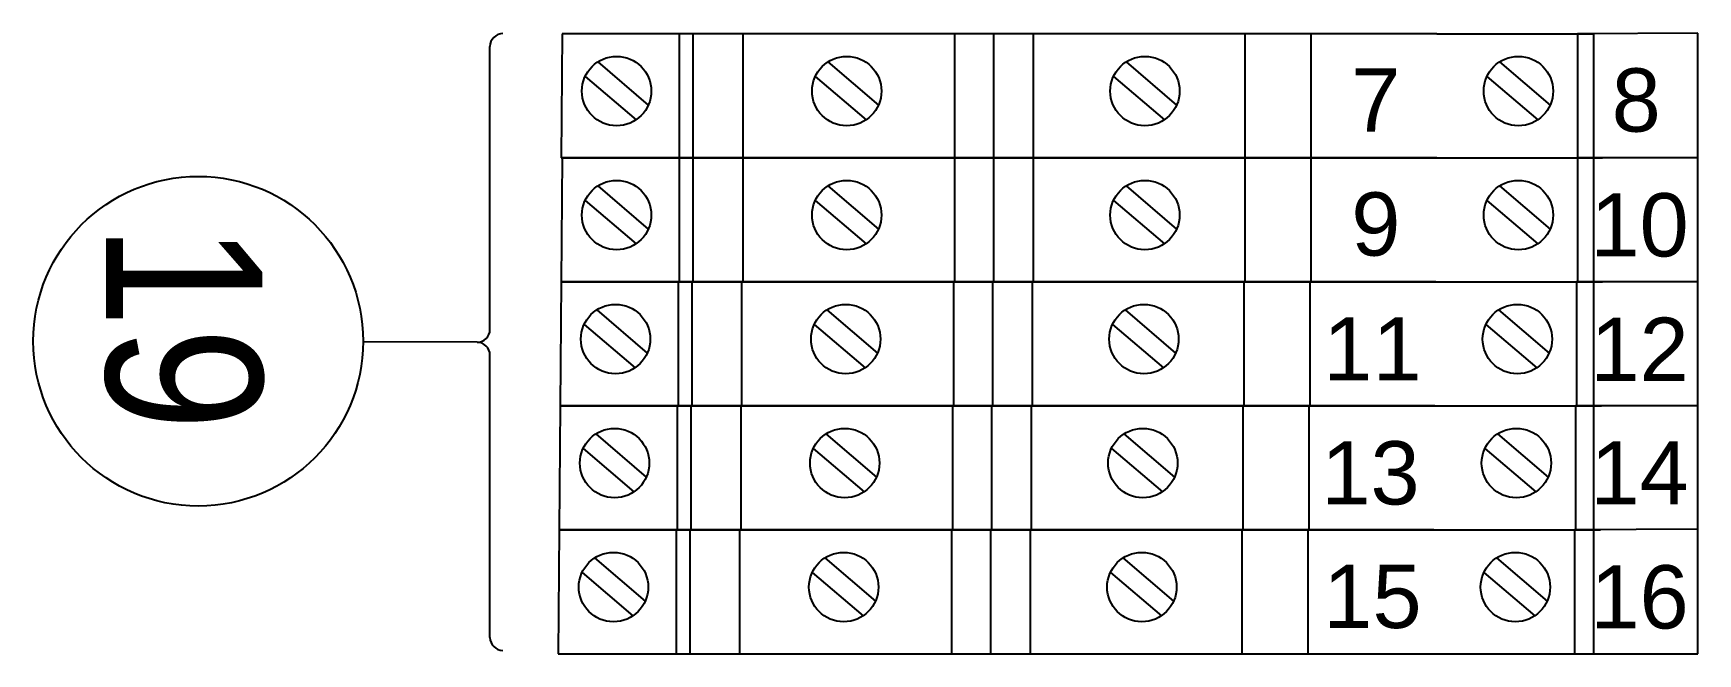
# Model space of a CAD drawing. Header units: inches. Extents: x -38 to 199, y -310 to 64.
# Drawn here: x 76.94 to 80.133, y -59.005 to -57.814 of the extents above; entities that cross this region are included whole.
import ezdxf
from ezdxf.enums import TextEntityAlignment as Align

# ---------------------------------------------------------------- set-up
doc = ezdxf.new("R2010")
doc.units = ezdxf.units.IN
doc.header["$MEASUREMENT"] = 0
doc.layers.add('FREE-TEXT', color=2, linetype='Continuous')
doc.layers.add('PLC', color=7, linetype='Continuous')
doc.styles.get("Standard").update_dxf_attribs({"font": 'arial.ttf'})

# ---------------------------------------------------------------- blocks, each defined once
blk = doc.blocks.new('19')
at = {"layer": 'FREE-TEXT'}
blk.add_circle((87.0805, 3.9666), 0.3164, dxfattribs=at)
at = {"layer": 'FREE-TEXT', "width": 0.85}
blk.add_text('19', height=0.3, dxfattribs=at).set_placement((87.0538, 3.9399), align=Align.MIDDLE)
blk = doc.blocks.new('19Group')
for p, q in [((87.0579, 4.5265), (86.5148, 4.5265)), ((87.6492, 4.5265), (87.1073, 4.5265)), ((87.0826, 4.5018), (87.0818, 4.283))]:
    blk.add_line(p, q)
for centre, start, end in [((86.5148, 4.5512), 180, 270), ((87.6492, 4.5512), 270, 0), ((87.0579, 4.5018), 0, 90), ((87.1073, 4.5018), 90, 180)]:
    blk.add_arc(centre, 0.0247, start, end)
blk = doc.blocks.new('19full')
at = {"layer": 'PLC'}
for p, q in [((128.6408, -10.6834), (128.4019, -10.6834)), ((128.4019, -10.6834), (128.4028, -10.914)), ((128.8788, -10.6834), (128.6399, -10.6834)), ((128.6408, -10.6834), (128.6408, -10.914)), ((129.1168, -10.6834), (128.8779, -10.6834)), ((128.8788, -10.6834), (128.8788, -10.9159)), ((129.3556, -10.6834), (129.1168, -10.6834)), ((129.1168, -10.6834), (129.1168, -10.9179)), ((129.5928, -10.6834), (129.3539, -10.6834)), ((129.3539, -10.6834), (129.3548, -10.9198)), ((129.5928, -10.9198), (129.5928, -10.6834)), ((128.4028, -10.914), (128.4028, -10.8834)), ((128.4028, -10.8834), (129.5928, -10.8834)), ((128.6408, -10.914), (128.6408, -10.8658)), ((128.8788, -10.914), (128.8788, -10.8658)), ((129.1168, -10.9159), (129.1168, -10.8678)), ((129.3548, -10.9179), (129.3548, -10.8697)), ((128.4028, -11.1842), (128.4028, -10.914)), ((128.4028, -10.914), (128.6408, -10.914)), ((128.6408, -11.1842), (128.6408, -10.914)), ((128.6408, -11.1842), (128.6408, -10.914)), ((128.6408, -10.914), (128.8788, -10.914)), ((128.8788, -11.1842), (128.8788, -10.914)), ((128.8788, -11.1861), (128.8788, -10.9159)), ((128.8788, -10.9159), (129.1168, -10.9159)), ((129.1168, -11.1861), (129.1168, -10.9159)), ((129.1168, -11.1881), (129.1168, -10.9179)), ((129.1168, -10.9179), (129.3548, -10.9179)), ((129.3548, -11.1881), (129.3548, -10.9179)), ((129.3548, -11.19), (129.3548, -10.9198)), ((129.3548, -10.9198), (129.5928, -10.9198)), ((129.5928, -11.19), (129.5928, -10.9198)), ((128.457, -11.0637), (128.54, -10.9667)), ((128.695, -11.0637), (128.778, -10.9667)), ((128.933, -11.0657), (129.016, -10.9687)), ((129.171, -11.0676), (129.254, -10.9706)), ((129.409, -11.0696), (129.492, -10.9726)), ((128.4848, -11.0879), (128.568, -10.9902)), ((128.7228, -11.0879), (128.806, -10.9902)), ((128.9608, -11.0898), (129.044, -10.9921)), ((129.1988, -11.0918), (129.282, -10.994)), ((129.4368, -11.0937), (129.52, -10.996)), ((128.4028, -11.1842), (128.4028, -11.4252)), ((128.6408, -11.4252), (128.6408, -11.1842)), ((128.6408, -11.1842), (128.6408, -11.4252)), ((128.8788, -11.4252), (128.8788, -11.1842)), ((128.8788, -11.1861), (128.8788, -11.4272)), ((129.1168, -11.4272), (129.1168, -11.1861)), ((129.1168, -11.1881), (129.1168, -11.4291)), ((129.3548, -11.4291), (129.3548, -11.1881)), ((129.3548, -11.19), (129.3548, -11.4311)), ((129.5928, -11.4311), (129.5928, -11.19)), ((128.6408, -11.4252), (128.4028, -11.4252)), ((128.4028, -11.4252), (128.4028, -12.6117)), ((128.6408, -12.6117), (128.6408, -11.4252)), ((128.8788, -11.4252), (128.6408, -11.4252)), ((128.6408, -11.4252), (128.6408, -12.6117)), ((128.8788, -12.6117), (128.8788, -11.4252)), ((129.1168, -11.4272), (128.8788, -11.4272)), ((128.8788, -11.4272), (128.8788, -12.6136)), ((129.1168, -12.6136), (129.1168, -11.4272)), ((129.3548, -11.4291), (129.1168, -11.4291)), ((129.1168, -11.4291), (129.1168, -12.6156)), ((129.3548, -12.6156), (129.3548, -11.4291)), ((129.5928, -11.4311), (129.3548, -11.4311)), ((129.3548, -11.4311), (129.3548, -12.6175)), ((129.5928, -12.6175), (129.5928, -11.4311)), ((128.4028, -11.5524), (128.6408, -11.5524)), ((128.6408, -11.5524), (128.8788, -11.5524)), ((128.8788, -11.5543), (129.1168, -11.5543)), ((129.1168, -11.5563), (129.3548, -11.5563)), ((129.3548, -11.5582), (129.5928, -11.5582)), ((128.457, -11.7804), (128.54, -11.6834)), ((128.695, -11.7804), (128.778, -11.6834)), ((128.933, -11.7823), (129.016, -11.6853)), ((129.171, -11.7843), (129.254, -11.6873)), ((128.4848, -11.8046), (128.568, -11.7068)), ((128.7228, -11.8046), (128.806, -11.7068)), ((128.9608, -11.8065), (129.044, -11.7087)), ((129.1988, -11.8084), (129.282, -11.7107)), ((129.409, -11.7862), (129.492, -11.6892)), ((129.4368, -11.8104), (129.52, -11.7126)), ((128.4028, -11.9586), (128.6408, -11.9586)), ((128.6408, -11.9586), (128.8788, -11.9586)), ((128.8788, -11.9606), (129.1168, -11.9606)), ((129.1168, -11.9625), (129.3548, -11.9625)), ((129.3548, -11.9645), (129.5928, -11.9645)), ((128.6408, -12.0342), (128.4028, -12.0342)), ((128.8788, -12.0342), (128.6408, -12.0342)), ((129.1168, -12.0361), (128.8788, -12.0361)), ((129.3548, -12.0381), (129.1168, -12.0381)), ((129.5928, -12.04), (129.3548, -12.04)), ((128.4028, -12.1097), (128.6408, -12.1097)), ((128.6408, -12.1097), (128.8788, -12.1097)), ((128.8788, -12.1116), (129.1168, -12.1116)), ((129.1168, -12.1136), (129.3548, -12.1136)), ((129.3548, -12.1155), (129.5928, -12.1155)), ((128.457, -12.3525), (128.54, -12.2554)), ((128.695, -12.3525), (128.778, -12.2554)), ((128.933, -12.3544), (129.016, -12.2574)), ((129.171, -12.3563), (129.254, -12.2593)), ((129.409, -12.3583), (129.492, -12.2613)), ((128.4848, -12.3766), (128.568, -12.2789)), ((128.7228, -12.3766), (128.806, -12.2789)), ((128.9608, -12.3786), (129.044, -12.2808)), ((129.1988, -12.3805), (129.282, -12.2828)), ((129.4368, -12.3825), (129.52, -12.2847)), ((128.4028, -12.5159), (128.6408, -12.5159)), ((128.6408, -12.5159), (128.8788, -12.5159)), ((128.8788, -12.5179), (129.1168, -12.5179)), ((129.1168, -12.5198), (129.3548, -12.5198)), ((129.3548, -12.5218), (129.5928, -12.5218)), ((128.4028, -12.6117), (128.6408, -12.6117)), ((128.4028, -12.6117), (128.4028, -12.8623)), ((128.6408, -12.8643), (128.6408, -12.6117)), ((128.6408, -12.6117), (128.8788, -12.6117)), ((128.6408, -12.6117), (128.6408, -12.8623)), ((128.8788, -12.8643), (128.8788, -12.6117)), ((128.8788, -12.6136), (129.1168, -12.6136)), ((128.8788, -12.6136), (128.8788, -12.8643)), ((129.1168, -12.8662), (129.1168, -12.6136)), ((128.4028, -12.6376), (128.6408, -12.6376)), ((128.6408, -12.6376), (128.8788, -12.6376)), ((128.8788, -12.6395), (129.1168, -12.6395)), ((129.1168, -12.6156), (129.3548, -12.6156)), ((129.1168, -12.6156), (129.1168, -12.8662)), ((129.1168, -12.6414), (129.3548, -12.6414)), ((129.3548, -12.8682), (129.3548, -12.6156)), ((129.3548, -12.6175), (129.5928, -12.6175)), ((129.3548, -12.6175), (129.3548, -12.8682)), ((129.3548, -12.6434), (129.5928, -12.6434)), ((129.5928, -12.8701), (129.5928, -12.6175)), ((128.457, -12.7941), (128.54, -12.6971)), ((128.695, -12.7941), (128.778, -12.6971)), ((128.933, -12.7961), (129.016, -12.6991)), ((129.171, -12.798), (129.254, -12.701)), ((129.409, -12.8), (129.492, -12.703)), ((128.4848, -12.8183), (128.568, -12.7206)), ((128.7228, -12.8183), (128.806, -12.7206)), ((128.9608, -12.8203), (129.044, -12.7225)), ((129.1988, -12.8222), (129.282, -12.7245)), ((129.4368, -12.8241), (129.52, -12.7264)), ((128.4028, -12.8623), (128.6408, -12.8643)), ((128.6408, -12.8623), (128.8788, -12.8643)), ((128.8788, -12.8643), (129.1168, -12.8662)), ((129.1168, -12.8662), (129.3548, -12.8682)), ((129.3548, -12.8682), (129.5928, -12.8701))]:
    blk.add_line(p, q, dxfattribs=at)
for centre in [(128.5129, -11.0275), (128.7509, -11.0275), (128.9889, -11.0295), (129.2269, -11.0314), (129.4649, -11.0333), (128.5129, -11.7442), (128.7509, -11.7442), (128.9889, -11.7461), (129.2269, -11.7481), (129.4649, -11.75), (128.5129, -12.3162), (128.7509, -12.3162), (128.9889, -12.3182), (129.2269, -12.3201), (129.4649, -12.3221), (128.5129, -12.7579), (128.7509, -12.7579), (128.9889, -12.7599), (129.2269, -12.7618), (129.4649, -12.7638)]:
    blk.add_circle(centre, 0.0666, dxfattribs=at)
for name in ['19Group', '19']:
    blk.add_blockref(name, (41.9125, -17.5273), dxfattribs=at)
for s, height, p in [('10', 0.12145, (128.7696, -10.795)), ('12', 0.12145, (129.0076, -10.795)), ('14', 0.12145, (129.2456, -10.795)), ('16', 0.12145, (129.4836, -10.795)), ('8', 0.1214, (128.53, -10.8014)), ('11', 0.12145, (129.0076, -11.3075)), ('13', 0.12145, (129.2456, -11.3113)), ('15', 0.12145, (129.4836, -11.3075)), ('7', 0.1214, (128.53, -11.301)), ('9', 0.1214, (128.768, -11.301))]:
    blk.add_text(s, height=height, rotation=90).set_placement(p, align=Align.MIDDLE)

msp = doc.modelspace()

# ---------------------------------------------------------------- block references
at = {"layer": 'PLC', "rotation": 270}
msp.add_blockref('19full', (90.81691, 70.58781), dxfattribs=at)

doc.saveas('drawing.dxf')
